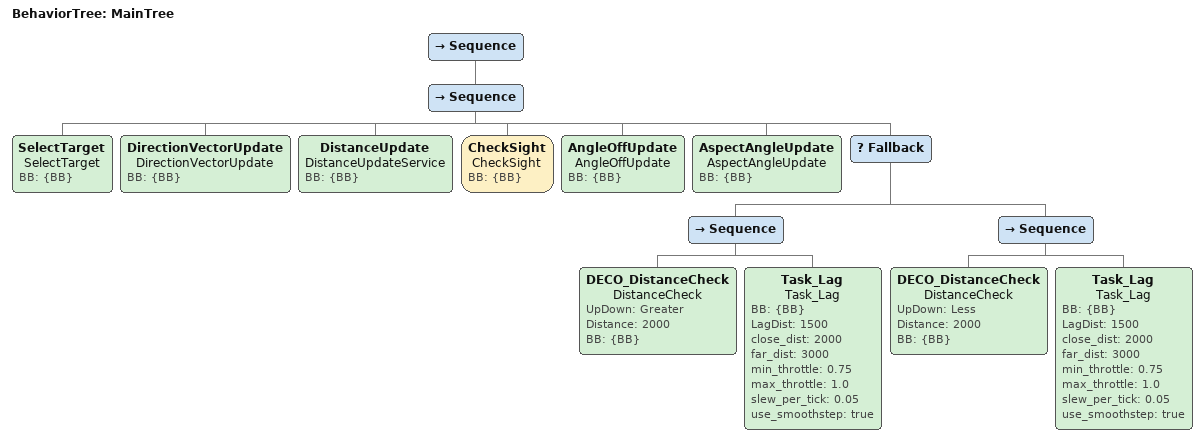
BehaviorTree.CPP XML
<root main_tree_to_execute = "MainTree">

  <BehaviorTree ID="MainTree">
    <Sequence>

        <!-- EF 부분 트리-->
        <Sequence>
          <SelectTarget name="SelectTarget" BB="{BB}"/>
          <DirectionVectorUpdate name="DirectionVectorUpdate" BB="{BB}"/>
          <DistanceUpdate name="DistanceUpdateService" BB="{BB}"/>
          <CheckSight name="CheckSight" BB="{BB}"/>
          <AngleOffUpdate name="AngleOffUpdate" BB="{BB}"/>
          <AspectAngleUpdate name="AspectAngleUpdate" BB="{BB}"/>

          <Fallback>

            <Sequence>
              <DECO_DistanceCheck name="DistanceCheck" UpDown="Greater"  Distance="2000" BB="{BB}"/>
              <Task_Lag name="Task_Lag" BB="{BB}" LagDist="1500" close_dist="2000" far_dist="3000" min_throttle="0.75" max_throttle="1.0" slew_per_tick="0.05" use_smoothstep="true"/>
            </Sequence>

            <Sequence>
              <DECO_DistanceCheck name="DistanceCheck" UpDown="Less"  Distance="2000" BB="{BB}"/>
              <Task_Lag name="Task_Lag" BB="{BB}" LagDist="1500" close_dist="2000" far_dist="3000" min_throttle="0.75" max_throttle="1.0" slew_per_tick="0.05" use_smoothstep="true"/>
            </Sequence>

          </Fallback>

        </Sequence>

    </Sequence>
  </BehaviorTree>

</root>
